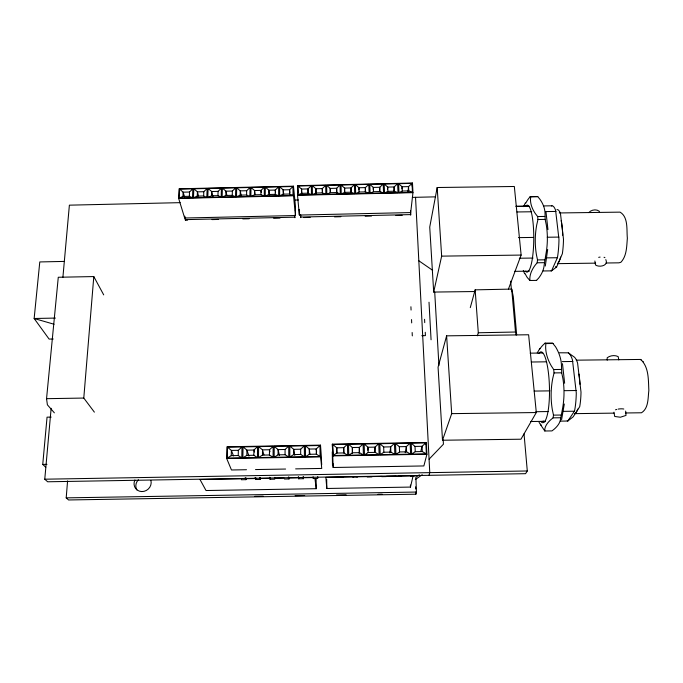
<?xml version="1.0" encoding="UTF-8"?>
<svg xmlns="http://www.w3.org/2000/svg" width="683" height="683" viewBox="0 0 683 683"><rect width="100%" height="100%" fill="white"/><g stroke="black" fill="none" stroke-linecap="round" stroke-linejoin="round"><path stroke-width="1.02" d="M288.747 457.029L288.747 446.084L274.207 446.34L274.148 457.286L288.747 457.029L285.059 454.724L278.075 454.844L274.148 457.286M284.452 479.014L289.003 478.937L289.003 477.144M559.411 352.778L568.324 352.838A34.466 8.196 88.5 0 1 572.456 359.881L576.281 392.921A34.466 8.196 88.5 0 1 574.813 409.518L574.454 411.217L567.804 421.035L560.333 421.129M279.603 195.756L283.189 194.168L283.206 189.883L279.637 186.818L279.603 195.756L293.016 195.449L292.998 186.51L279.637 186.818M285.059 454.724L285.067 449.482L288.747 446.084M278.63 195.782L278.664 186.835L265.311 187.142L265.226 196.081L278.63 195.782L275.258 194.348L268.846 194.493L265.226 196.081M278.075 454.844L278.092 449.602L274.207 446.34M350.994 192.085L351.011 187.927L354.443 184.7L354.682 193.648L341.235 193.955L341.048 185.008L354.443 184.7M273.089 457.303L273.149 446.358L258.618 446.614L258.498 457.559L273.089 457.303L269.444 454.998L262.46 455.117L258.498 457.559M275.258 194.348L275.283 190.062L278.664 186.835M274.72 477.383L274.711 479.176L270.05 479.253L269.486 477.289M269.444 454.998L269.478 449.755L273.149 446.358M270.05 479.253L270.067 477.46M268.846 194.493L268.88 190.207L265.311 187.142M255.075 477.537L255.749 479.5L260.291 479.423L260.317 477.63M264.253 196.106L264.338 187.168L250.994 187.475L250.857 196.414L264.253 196.106L260.923 194.672L254.511 194.817L250.857 196.414M262.46 455.117L262.511 449.875L258.618 446.614M255.749 479.5L255.775 477.707M257.44 457.576L257.568 446.631L243.046 446.887L242.858 457.832L257.44 457.576L253.837 455.271L246.862 455.39L242.858 457.832M260.923 194.672L260.974 190.386L264.338 187.168M352.3 453.589L352.368 447.527L348.518 444.257L348.757 455.22L363.407 454.963L363.108 444.001L348.518 444.257M254.511 194.817L254.571 190.54L250.994 187.475M253.837 455.271L253.905 450.029L257.568 446.631M249.884 196.431L250.029 187.492L236.685 187.799L236.497 196.738L249.884 196.431L246.589 194.996L240.185 195.15L236.497 196.738M241.355 479.739L245.957 479.662L245.982 477.869M246.862 455.39L246.939 450.148L243.046 446.887M241.799 457.849L241.987 446.904L227.473 447.16L227.226 458.097L241.799 457.849L238.239 455.544L231.264 455.663L227.226 458.097M246.589 194.996L246.665 190.719L250.029 187.492M358.916 189.823L358.951 187.748L355.416 184.675L355.664 193.622L369.119 193.315L368.82 184.367L355.416 184.675M238.239 455.544L238.341 450.302L241.987 446.904M240.185 195.15L240.271 190.864L236.685 187.799M235.524 196.764L235.72 187.825L222.385 188.132L222.137 197.063L235.524 196.764L232.263 195.329L225.86 195.475L222.137 197.063M231.264 455.663L231.383 450.421L227.473 447.16M232.263 195.329L232.365 191.044L235.72 187.825M246.495 469.725L231.469 469.981L226.688 458.506L226.961 446.776L320.498 445.128L321.702 464.645M225.86 195.475L225.971 191.189L222.385 188.132M221.172 197.088L221.42 188.149L208.093 188.457L207.794 197.396L221.172 197.088L217.954 195.654L211.551 195.799L207.794 197.396M217.954 195.654L218.073 191.377L221.42 188.149M365.26 191.761L365.379 187.603L368.82 184.367M211.551 195.799L211.687 191.522L208.093 188.457M206.829 197.413L207.128 188.482L193.818 188.79L193.46 197.72L206.829 197.413L203.645 195.978L197.25 196.123L193.46 197.72M359.156 453.469L359.369 447.399L363.108 444.001M203.645 195.978L203.799 191.701L207.128 188.482M539.442 349.585A89.789 31.29 -7 0 1 542.831 345.248L545.094 343.131L552.521 343.037L555.552 346.793A90.404 54.785 5.7 0 1 561.486 365.892L561.699 372.816L562.869 378.391A90.993 88.935 -25.6 0 1 562.374 409.467L560.453 419.541A100.486 30.94 -3.1 0 1 554.144 429.206L551.975 430.905L544.821 430.999L541.85 426.67A89.336 54.461 12.7 0 1 540.612 424.194M197.25 196.123L197.413 191.846L193.818 188.79M192.495 197.746L192.845 188.807L179.544 189.114L179.134 198.044L192.495 197.746L189.345 196.311L182.959 196.456L179.134 198.044M189.345 196.311L189.524 192.025L192.845 188.807M184.675 218.014L178.639 198.386L179.074 188.798L293.485 186.169L295.449 206.206L295.466 215.529L184.675 218.014L184.76 216.144M187.535 220.139L185.409 220.191L185.324 217.638M185.409 220.191L185.537 217.203M182.959 196.456L183.146 192.171L179.544 189.114M373.242 189.498L373.328 187.415L369.793 184.342L370.092 193.298L383.556 192.99L383.214 184.034L369.793 184.342M379.535 191.436L379.765 187.27L383.214 184.034M536.659 280.406L529.923 280.491L529.846 278.229A97.985 40.306 -8.6 0 1 535.148 265.209L537.171 262.776L537.512 259.916L536.403 254.622A86.861 83.864 -47.9 0 1 536.727 224.886L537.973 219.508L537.649 216.537L535.54 213.864A87.031 40.929 7.3 0 1 530.486 199.274L530.751 196.704L537.769 196.61L539.826 199.146A84.786 41.97 3.4 0 1 545.043 213.736L545.154 219.414L546.263 224.758A86.041 84.59 -51.2 0 1 545.854 254.494L544.163 265.089A94.536 41.765 -4.4 0 1 538.631 278.118L536.454 280.406M367.83 450.285L368.017 447.254L364.167 443.976L364.474 454.946L379.133 454.69L378.766 443.719L364.167 443.976M545.094 343.131L545.854 343.575L545.64 346.921A93.52 53.018 11.3 0 0 551.377 366.028L553.691 369.537L554.058 372.909L552.726 378.527A91.812 88.201 -34.4 0 0 552.316 409.604L553.495 415.136L553.093 417.851L550.865 419.661A104.2 29.839 -6 0 0 544.803 429.325L544.821 430.999M387.568 189.174L387.713 187.091L384.188 184.017L384.538 192.965L398.01 192.657L397.608 183.71L384.188 184.017M419.362 474.839L415.879 477.238L416.434 492.05L415.879 494.21L68.539 499.965L66.2 497.864L67.583 480.909M393.818 191.103L394.151 186.946L397.608 183.71M94.382 412.148L83.787 398.061L93.802 276.564L58.277 277.264L46.546 398.676L47.4 404.831L54.375 412.848M374.583 452.189L375.018 447.126L378.766 443.719M524.04 433.867L527.293 470.98L525.568 473.686L47.648 481.78L44.771 479.201L51.14 408.314M62.904 277.298L69.384 205.165L180.158 202.655M45.744 467.24L42.747 464.431L47.05 417.168L51.191 417.091M401.911 188.841L402.108 186.758L398.582 183.684L398.983 192.64L412.464 192.333L412.011 183.377L398.582 183.684M407.99 191.821L408.545 186.613L412.011 183.377M547.681 249.466L545.299 266.054M412.148 186.066L412.481 183.035L297.498 185.682L297.523 195.278L299.35 215.06L410.688 212.575L412.967 192.649L412.481 183.035M564.303 404.012L561.58 419.78M389.848 452.94L390.676 446.853L394.441 443.446L394.868 454.417L380.2 454.673L379.833 443.702L394.441 443.446M551.061 270.878L551.548 270.861L557.388 257.73L557.704 255.912A32.562 7.248 -89.5 0 0 558.976 239.357L555.586 210.193A32.562 7.248 -89.5 0 0 551.958 205.805L543.446 205.924M508.417 289.148L521.129 255.075L514.333 186.485L437.18 187.518L429.735 227.08L433.688 292.068L474.916 291.53M405.198 452.667L406.351 446.58L410.124 443.173L410.62 454.144L395.935 454.4L395.5 443.429L410.124 443.173M433.688 292.068L441.653 256.134L437.18 187.518M353.521 476.879L325.868 477.349L326.807 488.482L410.474 487.081L413.087 475.872L398.198 476.119M420.813 451.386L422.034 446.306L425.816 442.891L426.371 453.871L411.687 454.118L411.183 443.147L425.816 442.891M425.825 444.505L426.329 442.49L332.339 444.146L333.167 467.496L423.861 465.943L426.926 454.255L426.329 442.49M446.614 335.84L438.068 367.181L442.507 440.236L520.95 439.212L536.309 412.541L528.616 334.764L446.614 335.84L451.685 413.642L442.507 440.236M470.28 307.64L475.155 289.848L511.712 289.088L513.3 296.67L516.655 334.781M428.992 475.317L429.769 472.636L415.537 197.31L412.344 197.387M477.357 335.797L478.296 332.766L475.155 289.848M537.214 352.957L539.937 348.381M543.087 270.972L551.548 270.861L556.611 267.002L562.348 253.752A28.737 6.54 -89.5 0 0 563.492 239.178L560.461 213.489A28.737 6.54 -89.5 0 0 557.191 209.579L556.952 209.655M523.562 206.625L525.347 202.894M567.249 420.719L567.804 421.035L573.157 416.843L579.696 406.726A30.419 7.393 88.5 0 0 581.011 392.119L577.587 363.04A30.419 7.393 88.5 0 0 573.882 356.774L568.324 352.838M588.797 212.618C591.094 209.801 596.242 208.878 599.162 211.184L599.375 211.807M530.751 196.704L530.085 196.755L528.019 199.41A84.666 39.494 -9.7 0 0 525.825 203.056M429.069 459.198L443.438 444.206L443.19 439.946M292.998 186.51L289.609 189.737L283.206 189.883L283.684 194.015M311.354 185.691L307.956 188.918L301.544 189.063L297.984 185.998L298.01 194.937L311.439 194.629L311.354 185.691L297.984 185.998M325.706 185.358L322.299 188.585L315.879 188.739L312.327 185.665L312.413 194.612L325.842 194.305L325.706 185.358L312.327 185.665M340.074 185.025L336.651 188.26L330.231 188.406L326.679 185.341L326.815 194.279L340.262 193.972L340.074 185.025L326.679 185.341M289.805 446.059L293.681 449.329L300.665 449.209L304.353 445.811L304.422 456.756L289.805 457.012L289.805 446.059L304.353 445.811M319.977 445.529L316.263 448.936L309.288 449.055L305.412 445.786L305.48 456.739L320.096 456.492L319.977 445.529L305.412 445.786M347.451 444.274L343.728 447.681L336.736 447.8L332.869 444.531L333.048 455.493L347.69 455.237L347.451 444.274L332.869 444.531M415.324 479.509L422.239 474.745M411.687 454.118L415.264 451.685L422.29 451.557L426.371 453.871M395.935 454.4L399.555 451.958L406.581 451.839L410.62 454.144M380.2 454.673L383.855 452.231L390.872 452.112L394.868 454.417M364.474 454.946L368.171 452.505L375.18 452.385L379.133 454.69M348.757 455.22L352.496 452.778L359.506 452.658L363.407 454.963M333.048 455.493L336.83 453.051L343.831 452.931L347.69 455.237M305.48 456.739L309.322 454.306L316.323 454.178L320.096 456.492M289.805 457.012L293.69 454.571L300.682 454.451L304.422 456.756M398.983 192.64L402.304 191.052L408.758 190.898L412.464 192.333M384.538 192.965L387.884 191.377L394.33 191.231L398.01 192.657M370.092 193.298L373.481 191.71L379.919 191.564L383.556 192.99M355.664 193.622L359.079 192.034L365.516 191.889L369.119 193.315M341.235 193.955L344.684 192.367L351.122 192.222L354.682 193.648M326.815 194.279L330.299 192.691L336.736 192.546L340.262 193.972M312.413 194.612L315.93 193.024L322.359 192.871L325.842 194.305M298.01 194.937L301.562 193.349L307.982 193.204L311.439 194.629M551.463 205.959L551.958 205.805M556.611 267.002L556.363 267.019A28.737 6.54 -89.5 0 1 555.527 266.575M189.524 192.025L183.146 192.171L184.581 197.037M203.799 191.701L197.413 191.846L198.522 195.961M218.073 191.377L211.687 191.522L212.951 196.661M232.365 191.044L225.971 191.189L226.876 195.312M246.665 190.719L240.271 190.864L241.27 196.021M283.189 194.168L289.609 194.015L293.016 195.449M297.523 195.278L412.967 192.649M178.639 198.386L293.502 195.765L295.466 215.529M415.537 197.31L435.592 196.849M295.184 200.042L298.377 199.974M185.238 219.636L294.843 217.185L294.894 217.74L294.834 215.188M300.597 215.06L300.605 217.057L410.731 214.599L410.534 210.603M211.986 219.593L218.364 219.448M242.806 218.901L249.193 218.765M273.635 218.219L280.013 218.073M303.833 217.544L310.176 217.399M334.508 216.861L340.851 216.716M365.183 216.169L371.526 216.033M395.858 215.487L402.202 215.35M64.031 261.418L39.785 261.939L34.15 318.5L49.108 339.084L53.223 338.999M55.434 318.073L34.15 318.5L54.085 324.246M478.296 332.766L515.486 332.023L516.143 335.02M421.795 335.695L425.415 335.626L425.244 332.271M529.923 280.491L527.225 277.469A83.317 43.038 8.2 0 1 525.125 273.601M46.546 398.676L83.787 398.061M379.833 443.702L383.675 446.981L390.676 446.853L390.872 452.112M395.5 443.429L399.342 446.699L406.351 446.58L406.581 451.839M411.183 443.147L415.016 446.426L422.034 446.306L422.29 451.557M238.341 450.302L231.383 450.421L233.526 455.911M285.067 449.482L278.092 449.602L279.501 455.612M332.527 455.894L426.926 454.255M226.688 458.506L320.634 456.876L321.744 468.436L295.628 468.88M42.747 464.431L46.956 464.355M255.51 469.562L285.596 469.05M44.771 479.201L527.293 470.98M241.458 478.809L199.991 479.509L206.027 490.531L316.212 488.695L316.118 478.51M245.718 478.732L255.288 478.57M259.54 478.501L270.169 478.322M274.421 478.245L283.991 478.083M288.252 478.015L298.881 477.835M303.132 477.759L312.703 477.596M356.714 476.819L382.241 476.392M386.501 476.316L396.072 476.153M338.409 477.4L343.028 477.323M352.872 477.152L357.431 477.075M367.232 476.913L371.919 476.836M381.695 476.666L386.262 476.589M395.961 476.427L400.767 476.341M410.5 476.179L415.136 476.102M298.292 476.802L298.659 478.774L303.44 478.689L303.423 476.896M66.2 497.864L416.434 492.05M254.742 496.345L263.237 496.208M295.116 495.679L304.678 495.517M336.548 494.987L346.119 494.834M377.989 494.304L382.241 494.236M530.085 196.755L537.769 196.61M515.793 206.292L528.557 206.121M516.442 206.428L529.18 206.257M516.997 211.961L531.75 211.764M545.452 211.585L555.996 211.44M559.275 212.951L620.062 212.14C628.497 217.057 626.499 229.872 627.361 238.205C626.627 246.341 626.874 256.005 620.864 262.289L618.96 262.827L606.239 262.998M537.649 216.537L544.821 216.443M537.973 219.508L545.154 219.414M518.474 237.624L533.397 237.428M547.245 237.24L558.967 237.086M441.653 256.134L521.129 255.075M519.319 258.234L533.064 258.054M545.76 257.884L557.388 257.73M537.512 259.916L544.607 259.822M537.171 262.776L544.146 262.682M557.473 263.647L595.636 263.143M514.521 271.347L529.334 271.151M545.854 343.575L553.307 343.472M530.17 353.162L542.703 353M576.324 360.172L640.62 359.446C649.072 367.002 648.295 380.072 648.85 390.497C647.902 397.873 648.739 408.306 641.482 412.771L625.577 412.976M531.357 362.016L546.272 361.819M562.254 361.614L572.909 361.478M553.691 369.537L561.324 369.435M554.058 372.909L561.699 372.816M534.183 391.077L549.969 390.872M564.704 390.676L576.281 390.522M535.831 411.712L548.355 411.55M562.971 411.362L574.454 411.217M451.685 413.642L536.309 412.541M613.906 413.13L574.651 413.642A26.842 6.523 88.5 0 0 577.767 409.083M553.495 415.136L561.033 415.033M553.093 417.851L560.512 417.757M530.469 421.522L545.401 421.326M418.816 260.769L432.638 270.297M341.048 185.008L344.591 188.081L351.011 187.927L351.122 192.222M640.62 359.446L641.166 359.941M642.754 361.358L643.266 361.819M539.058 422.307L541.175 425.663M93.802 276.564L103.705 294.877M523.289 270.477L524.638 273.789M245.214 477.699L245.957 479.662M248.971 456.142L246.939 450.148L253.905 450.029L254.537 452.026M259.651 477.46L260.291 479.423M263.945 454.878L262.511 449.875L269.478 449.755L270.007 451.753M288.567 476.965L289.003 478.937M294.783 455.348L293.681 449.329L293.69 454.571M255.263 194.664L254.571 190.54L260.974 190.386L261.29 192.452M303.107 476.717L303.44 478.689M546.041 212.345L547.954 229.616M562.476 363.689L564.645 383.274M269.623 195.372L268.88 190.207L275.283 190.062L275.556 192.128M605.821 259.6C608.852 265.807 599.179 267.676 595.542 264.987L594.876 261M618.772 359.898L618.192 356.628C614.879 354.853 610.081 355.476 607.153 357.798L607.23 360.18M625.671 411.089L625.995 415.426L620.369 417.228L614.7 416.468L613.983 412.182M309.945 454.075L309.288 449.055L309.322 454.306M315 478.928L316.212 488.695M316.596 451.95L316.263 448.936L316.323 454.178M289.934 192.837L289.609 189.737L289.609 194.015M295.457 210.859L295.406 209.869L295.406 210.33M297.498 185.682L298.164 193.067M299.333 210.39L299.282 209.399L299.35 215.06M300.605 217.057L300.657 217.612L300.648 214.624M511.712 289.088L515.486 332.023M510.662 281.165L511.499 290.71M301.886 193.204L301.544 189.063L301.562 193.349M308.332 194.1L307.956 188.918L307.982 193.204M316.186 193.921L315.879 188.739L315.93 193.024M434.721 292.162L438.93 365.525M332.271 451.839L332.484 465.114M429.009 302.219L431.067 339.784M332.339 444.146L332.98 456.159M424.561 319.311L424.732 322.641M410.517 212.165L410.671 215.154M408.758 190.898L408.545 186.613L402.108 186.758L402.304 191.052M410.918 306.752L411.072 310.048M411.533 319.576L411.687 322.897M412.148 332.527L412.31 335.882M322.496 192.734L322.299 188.585L322.359 192.871M415.016 446.426L415.264 451.685M410.381 485.05L410.474 487.081M394.33 191.231L394.151 186.946L387.713 187.091L387.884 191.377M399.342 446.699L399.555 451.958M336.932 452.846L336.736 447.8L336.83 453.051M415.597 486.859L415.674 488.96M415.793 492.11L415.879 494.21M379.919 191.564L379.765 187.27L373.328 187.415L373.481 191.71M383.675 446.981L383.855 452.231M330.367 192.555L330.231 188.406L330.299 192.691M375.18 452.385L375.018 447.126L368.017 447.254L368.171 452.505M365.516 191.889L365.379 187.603L358.951 187.748L359.079 192.034M359.506 452.658L359.369 447.399L352.368 447.527L352.496 452.778M344.684 192.367L344.591 188.081L344.625 193.272M336.762 193.451L336.651 188.26L336.736 192.546M343.831 452.931L343.728 447.681L343.814 452.727M333.108 463.706L333.167 467.496M326.679 479.321L326.807 488.482M320.498 445.128L320.634 456.876M317.723 476.657L317.74 478.45L313.13 478.527L313.113 476.734M300.665 449.209L300.682 454.451M298.65 476.982L298.659 478.774M293.485 186.169L293.502 195.765M598.684 257.354A5.524 2.339 -8.2 0 1 600.101 257.09M604.028 257.278A5.524 2.339 -8.2 0 1 604.925 257.662M561.195 220.609A25.356 5.771 -89.5 0 1 562.672 235.2M560.649 257.064A25.356 5.771 -89.5 0 1 557.917 263.126M525.492 206.36A33.458 6.676 -89.7 0 1 533.773 238.06A33.458 6.676 -89.7 0 1 525.398 271.202M615.528 409.809A5.865 1.759 -5.8 0 1 616.723 409.416M618.132 409.1A5.865 1.759 -5.8 0 1 623.81 409.032M578.962 374.053A26.842 6.523 88.5 0 1 579.978 384.298M538.853 353.427A35.422 7.539 88.5 0 1 549.397 385.579A35.422 7.539 88.5 0 1 541.218 421.94M545.077 421.624A34.466 7.385 88.6 0 1 543.139 420.976M136.882 489.899A8.734 8.128 -38.6 0 1 138.401 479.748M150.917 480.482A8.802 8.187 -38.4 0 1 141.74 491.564A8.802 8.187 -38.4 0 1 134.91 479.978"/></g></svg>
